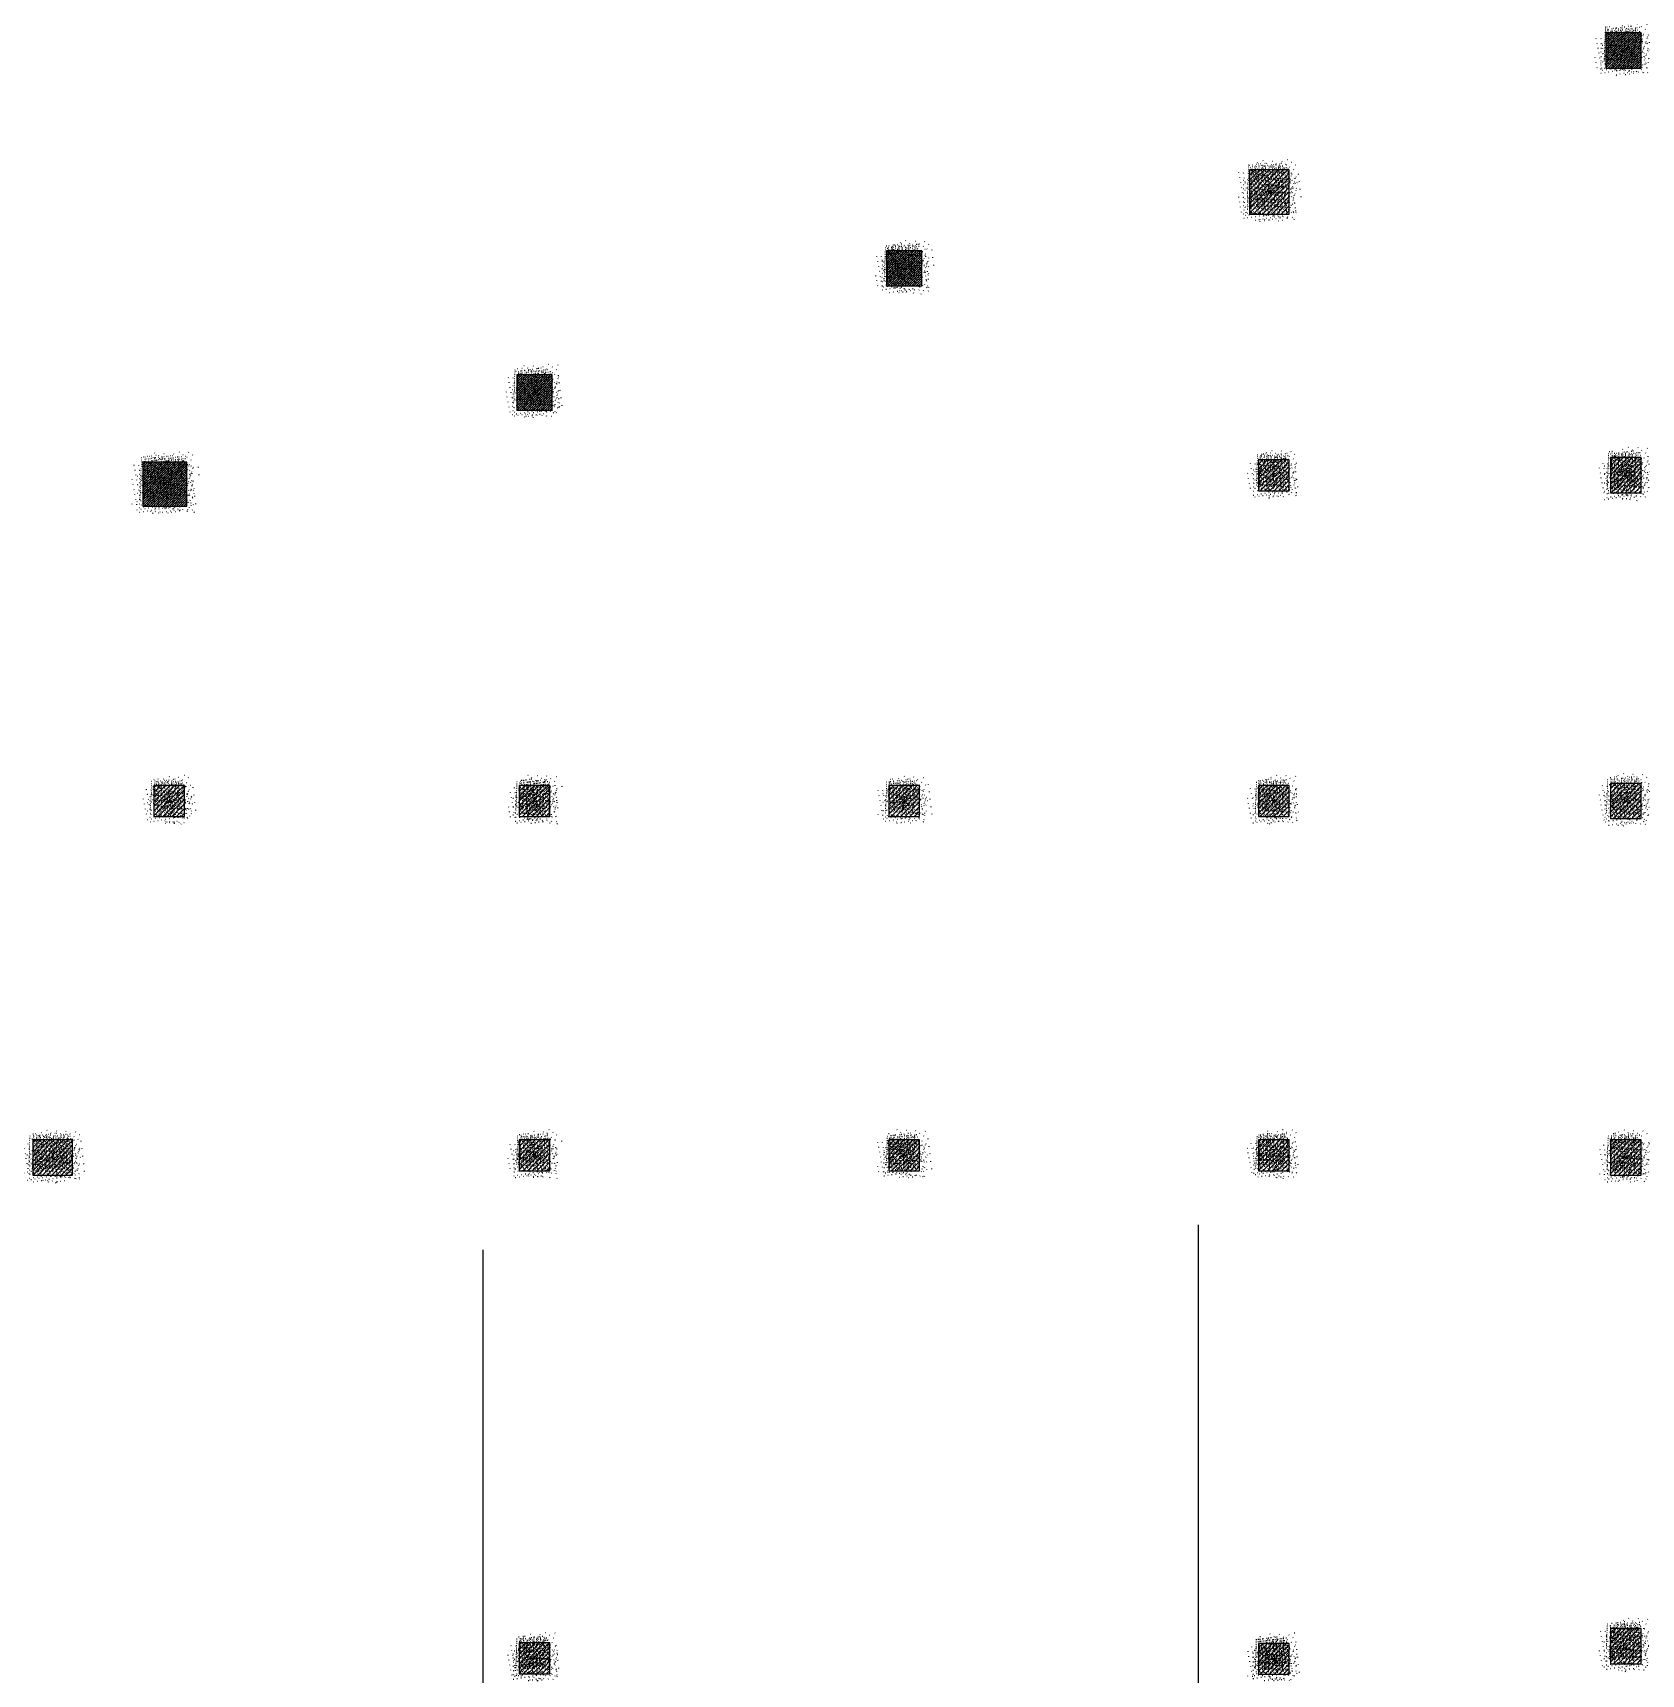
# Model space of a CAD drawing. Header units: inches. Extents: x 600420258 to 600616080, y 3473199424 to 3473292379.
# Drawn here: x 600579286 to 600615836, y 3473200683 to 3473237969 of the extents above; entities that cross this region are included whole.
import ezdxf
from ezdxf.xclip import XClip

# ---------------------------------------------------------------- set-up
doc = ezdxf.new("R2010")
doc.units = ezdxf.units.IN
doc.header["$MEASUREMENT"] = 0
doc.header["$XCLIPFRAME"] = 2
for name, color, linetype in [('SX-MALL-WALL-L-1F~2F$0$S-COLU', 30, 'Continuous'), ('SX-MALL-WALL-L-1F~2F$0$S-PATT-WALL', 83, 'Continuous'), ('SX-MALL-WALL-L-1F~2F$0$单形心', 4, 'Continuous')]:
    doc.layers.add(name, color=color, linetype=linetype)
pattern_1 = [(24.56816131876918, (600332848.5159376, 3473133887.589986), (-31.18316060756021, 68.21004687377882), []), (29.56816131876925, (600332848.5159376, 3473133887.589986), (97.53445422577846, -46.37920049590846), [11.25, -123.75]), (334.5681613187692, (600332848.5159376, 3473133887.589986), (19.88439775835759, 112.9961142864107), [9, -99]), (80.01956131876923, (600332856.6438087, 3473133883.725054), (117.4189029535321, 66.61682170576017), [9.5610285, -105.1713168]), (25.75236131876919, (600332858.9887226, 3473133915.702631), (141.3476152674957, -79.15081590010527), [16.87499999999951, -185.6249999999961]), (76.20376131876925, (600332870.7676862, 3473133909.106722), (182.3878362713222, 87.98253900728311), [14.3415432, -157.75695]), (330.7523613187692, (600332858.9887226, 3473133915.702631), (182.387767611897, 87.98268144025062), [13.49999999999976, -148.4999999999961]), (0.5681613187692669, (600332870.4268485, 3473133903.438077), (62.82047321120105, -87.84980446922418), [11.25, -123.75]), (305.5681613187692, (600332870.4268485, 3473133903.438077), (72.17288940056439, 89.18848105901375), [9, -99]), (51.01956131876926, (600332875.6618832, 3473133896.117257), (134.9933625470349, 1.33857134020591), [9.5610285, -105.1713168]), (17.06816131876921, (600332848.5159376, 3473133887.589986), (19.14085714793764, 46.15589493924091), [0.75, -97.8, 0.75, -100.5, 0.75, -99.375]), (347.0681613187692, (600332848.5159376, 3473133887.589986), (57.63084699394109, 41.66442757030211), [0.75, -57.3, 0.75, -95.55, 0.75, -37.875]), (307.0681613187692, (600332817.1703391, 3473133899.267141), (73.85474001336534, -31.12342331039777), [0.75, -37.5, 0.75, -117, 0.75, -155.25]), (297.0681613187692, (600332803.1140169, 3473133904.503534), (87.2164167648191, -16.46683781742514), [0.75, -48.75, 0.75, -77.69999999999999, 0.75, -110.25])]

# ---------------------------------------------------------------- blocks, each defined once
blk = doc.blocks.new('SX-MALL-WALL-L-1F~2F$0$BANWANG_XINGXIN')
at = {"color": 0}
for points in [[(0.7071067811865476, 0.7071067811865475), (-0.7071067811865477, -0.7071067811865475)], [(-0.7071067811865475, 0.7071067811865476), (0.7071067811865474, -0.7071067811865477)]]:
    blk.add_lwpolyline(points, dxfattribs=at)
blk = doc.blocks.new('SX-MALL-WALL-L-1F~2F')
at = {"layer": 'SX-MALL-WALL-L-1F~2F$0$S-PATT-WALL'}
h = blk.add_hatch(dxfattribs=at)
h.set_pattern_fill('钢筋混凝土', color=256, scale=15, pattern_type=2)
h.set_pattern_definition([(24.56816130673034, (600485536.7391595, 3473007429.513844), (-15.59158029661402, 34.10502344016549), []), (29.56816130673031, (600485536.7391595, 3473007429.513844), (97.53445421603337, -46.37920051640222), [11.25, -123.75]), (334.5681613067303, (600485536.7391595, 3473007429.513844), (19.88439778210013, 112.9961142822326), [9, -99]), (80.0195613067303, (600485544.8670306, 3473007425.648912), (117.4189029675295, 66.61682168108834), [9.5610285, -105.1713168]), (25.75236130673034, (600485547.2119445, 3473007457.626489), (141.3476152508647, -79.15081592980496), [16.875, -185.625]), (76.20376130673031, (600485558.9909081, 3473007451.03058), (182.3878362898089, 87.98253896896013), [14.3415432, -157.75695]), (330.7523613067304, (600485547.2119445, 3473007457.626489), (182.3877676303837, 87.98268140192766), [13.5, -148.5]), (0.568161306730337, (600485558.6500704, 3473007445.361935), (62.82047319274221, -87.8498044824239), [11.25, -123.75]), (305.5681613067304, (600485558.6500704, 3473007445.361935), (72.17288941930451, 89.18848104384892), [9, -99]), (51.01956130673031, (600485563.8851051, 3473007438.041115), (134.9933625473162, 1.338571311841363), [9.5610285, -105.1713168]), (17.06816130673036, (600485536.7391595, 3473007429.513844), (19.14085715763584, 46.15589493521907), [0, -97.8, 0, -100.5, 0, -99.375]), (347.0681613067303, (600485536.7391595, 3473007429.513844), (57.63084700269554, 41.66442755819283), [0, -57.3, 0, -95.55, 0, -37.875]), (307.0681613067303, (600485505.393561, 3473007441.191), (73.85474000682576, -31.12342332591599), [0, -37.5, 0, -117, 0, -155.25]), (297.0681613067303, (600485491.3372388, 3473007446.427392), (87.21641676135913, -16.46683783575089), [0, -48.74999999999902, 0, -77.69999999999803, 0, -110.249999999998])])
h.paths.add_polyline_path([(600391146.9423085, 3473085064.474556), (600391496.0351382, 3473086001.562704), (600390558.9469912, 3473086350.655535), (600390209.8541615, 3473085413.567388)])
h = blk.add_hatch(dxfattribs=at)
h.set_pattern_fill('钢筋混凝土', color=256, scale=15, pattern_type=2)
h.set_pattern_definition([(24.56816130673034, (600486297.7039702, 3473009472.211489), (-15.59158029661402, 34.10502344016549), []), (29.56816130673031, (600486297.7039702, 3473009472.211489), (97.53445421603337, -46.37920051640222), [11.25, -123.75]), (334.5681613067303, (600486297.7039702, 3473009472.211489), (19.88439778210013, 112.9961142822326), [9, -99]), (80.0195613067303, (600486305.8318413, 3473009468.346556), (117.4189029675295, 66.61682168108834), [9.5610285, -105.1713168]), (25.75236130673034, (600486308.1767552, 3473009500.324133), (141.3476152508647, -79.15081592980496), [16.875, -185.625]), (76.20376130673031, (600486319.9557189, 3473009493.728224), (182.3878362898089, 87.98253896896013), [14.3415432, -157.75695]), (330.7523613067304, (600486308.1767552, 3473009500.324133), (182.3877676303837, 87.98268140192766), [13.5, -148.5]), (0.568161306730337, (600486319.6148812, 3473009488.059579), (62.82047319274221, -87.8498044824239), [11.25, -123.75]), (305.5681613067304, (600486319.6148812, 3473009488.059579), (72.17288941930451, 89.18848104384892), [9, -99]), (51.01956130673031, (600486324.8499159, 3473009480.738759), (134.9933625473162, 1.338571311841363), [9.5610285, -105.1713168]), (17.06816130673036, (600486297.7039702, 3473009472.211489), (19.14085715763584, 46.15589493521907), [0, -97.8, 0, -100.5, 0, -99.375]), (347.0681613067303, (600486297.7039702, 3473009472.211489), (57.63084700269554, 41.66442755819283), [0, -57.3, 0, -95.55, 0, -37.875]), (307.0681613067303, (600486266.3583717, 3473009483.888644), (73.85474000682576, -31.12342332591599), [0, -37.5, 0, -117, 0, -155.25]), (297.0681613067303, (600486252.3020495, 3473009489.125036), (87.21641676135913, -16.46683783575089), [0, -48.74999999999901, 0, -77.69999999999801, 0, -110.249999999998])])
h.paths.add_polyline_path([(600399685.7387375, 3473084209.7017), (600399965.0130028, 3473084959.372217), (600399215.3424852, 3473085238.646482), (600398936.06822, 3473084488.975965)])
h = blk.add_hatch(dxfattribs=at)
h.set_pattern_fill('钢筋混凝土', color=256, scale=15, pattern_type=2)
h.set_pattern_definition([(24.56816130673034, (600487282.1319822, 3473012114.763089), (-15.59158029661402, 34.10502344016549), []), (29.56816130673031, (600487282.1319822, 3473012114.763089), (97.53445421603337, -46.37920051640222), [11.25, -123.75]), (334.5681613067303, (600487282.1319822, 3473012114.763089), (19.88439778210013, 112.9961142822326), [9, -99]), (80.0195613067303, (600487290.2598534, 3473012110.898157), (117.4189029675295, 66.61682168108834), [9.5610285, -105.1713168]), (25.75236130673034, (600487292.6047672, 3473012142.875733), (141.3476152508647, -79.15081592980496), [16.875, -185.625]), (76.20376130673031, (600487304.3837309, 3473012136.279825), (182.3878362898089, 87.98253896896013), [14.3415432, -157.75695]), (330.7523613067304, (600487292.6047672, 3473012142.875733), (182.3877676303837, 87.98268140192766), [13.5, -148.5]), (0.568161306730337, (600487304.0428932, 3473012130.61118), (62.82047319274221, -87.8498044824239), [11.25, -123.75]), (305.5681613067304, (600487304.0428932, 3473012130.61118), (72.17288941930451, 89.18848104384892), [9, -99]), (51.01956130673031, (600487309.2779279, 3473012123.290359), (134.9933625473162, 1.338571311841363), [9.5610285, -105.1713168]), (17.06816130673036, (600487282.1319822, 3473012114.763089), (19.14085715763584, 46.15589493521907), [0, -97.8, 0, -100.5, 0, -99.375]), (347.0681613067303, (600487282.1319822, 3473012114.763089), (57.63084700269554, 41.66442755819283), [0, -57.3, 0, -95.55, 0, -37.875]), (307.0681613067303, (600487250.7863837, 3473012126.440244), (73.85474000682576, -31.12342332591599), [0, -37.5, 0, -117, 0, -155.25]), (297.0681613067303, (600487236.7300615, 3473012131.676637), (87.21641676135913, -16.46683783575089), [0, -48.749999999999, 0, -77.69999999999798, 0, -110.249999999998])])
h.paths.add_polyline_path([(600408541.707183, 3473083919.873515), (600408820.9814483, 3473084669.544033), (600408071.3109307, 3473084948.818298), (600407792.0366656, 3473084199.14778)])
h = blk.add_hatch(dxfattribs=at)
h.set_pattern_fill('钢筋混凝土', color=256, scale=15, pattern_type=2)
h.set_pattern_definition([(24.56816130673034, (600486780.8182294, 3473008620.634696), (-15.59158029661402, 34.10502344016549), []), (29.56816130673031, (600486780.8182294, 3473008620.634696), (97.53445421603337, -46.37920051640222), [11.25, -123.75]), (334.5681613067303, (600486780.8182294, 3473008620.634696), (19.88439778210013, 112.9961142822326), [9, -99]), (80.0195613067303, (600486788.9461006, 3473008616.769763), (117.4189029675295, 66.61682168108834), [9.5610285, -105.1713168]), (25.75236130673034, (600486791.2910144, 3473008648.74734), (141.3476152508647, -79.15081592980496), [16.875, -185.625]), (76.20376130673031, (600486803.0699781, 3473008642.151431), (182.3878362898089, 87.98253896896013), [14.3415432, -157.75695]), (330.7523613067304, (600486791.2910144, 3473008648.74734), (182.3877676303837, 87.98268140192766), [13.5, -148.5]), (0.568161306730337, (600486802.7291404, 3473008636.482786), (62.82047319274221, -87.8498044824239), [11.25, -123.75]), (305.5681613067304, (600486802.7291404, 3473008636.482786), (72.17288941930451, 89.18848104384892), [9, -99]), (51.01956130673031, (600486807.9641751, 3473008629.161966), (134.9933625473162, 1.338571311841363), [9.5610285, -105.1713168]), (17.06816130673036, (600486780.8182294, 3473008620.634696), (19.14085715763584, 46.15589493521907), [0, -97.8, 0, -100.5, 0, -99.375]), (347.0681613067303, (600486780.8182294, 3473008620.634696), (57.63084700269554, 41.66442755819283), [0, -57.3, 0, -95.55, 0, -37.875]), (307.0681613067303, (600486749.472631, 3473008632.311851), (73.85474000682576, -31.12342332591599), [0, -37.5, 0, -117, 0, -155.25]), (297.0681613067303, (600486735.4163088, 3473008637.548243), (87.21641676135913, -16.46683783575089), [0, -48.74999999999897, 0, -77.69999999999793, 0, -110.2499999999979])])
h.paths.add_polyline_path([(600425591.3483061, 3473082851.437383), (600425870.6225713, 3473083601.107901), (600425120.9520538, 3473083880.382166), (600424841.6777886, 3473083130.711648)])
h = blk.add_hatch(dxfattribs=at)
h.set_pattern_fill('钢筋混凝土', color=256, scale=15, pattern_type=2)
h.set_pattern_definition([(24.5681613075739, (600544127.1960201, 3473088261.281672), (-31.18316059423232, 68.21004687987185), []), (29.56816130757387, (600544127.1960201, 3473088261.281672), (97.53445421671621, -46.37920051496619), [11.25, -123.75]), (334.5681613075739, (600544127.1960201, 3473088261.281672), (19.88439778043645, 112.9961142825254), [9, -99]), (80.01956130757394, (600544135.3238913, 3473088257.41674), (117.4189029665487, 66.61682168281715), [9.5610285, -105.1713168]), (25.7523613075739, (600544137.6688051, 3473088289.394317), (141.34761525203, -79.15081592772387), [16.875, -185.625]), (76.20376130757388, (600544149.4477688, 3473088282.798408), (182.3878362885135, 87.98253897164548), [14.3415432, -157.75695]), (330.7523613075739, (600544137.6688051, 3473088289.394317), (182.3877676290884, 87.98268140461302), [13.5, -148.5]), (0.5681613075739023, (600544149.1069311, 3473088277.129763), (62.82047319403566, -87.84980448149898), [11.25, -123.75]), (305.568161307574, (600544149.1069311, 3473088277.129763), (72.17288941799134, 89.18848104491155), [9, -99]), (51.01956130757397, (600544154.3419658, 3473088269.808943), (134.9933625472965, 1.338571313828915), [9.5610285, -105.1713168]), (17.06816130757392, (600544127.1960201, 3473088261.281672), (19.14085715695627, 46.15589493550088), [0.7499999999999903, -97.79999999999876, 0.7499999999999903, -100.4999999999988, 0.7499999999999903, -99.37499999999876]), (347.0681613075739, (600544127.1960201, 3473088261.281672), (57.63084700208211, 41.66442755904134), [0.75, -57.3, 0.75, -95.55, 0.75, -37.875]), (307.0681613075739, (600544095.8504217, 3473088272.958827), (73.854740007284, -31.1234233248286), [0.7499999999999903, -37.49999999999938, 0.7499999999999903, -116.9999999999988, 0.7499999999999903, -155.2499999999975]), (297.0681613075739, (600544081.7940995, 3473088278.19522), (87.21641676160156, -16.46683783446678), [0.75, -48.75, 0.75, -77.69999999999999, 0.75, -110.25])])
h.paths.add_polyline_path([(600416937.1915485, 3473082537.172211), (600417286.2843803, 3473083474.260358), (600416442.9050483, 3473083788.443905), (600416093.8122164, 3473082851.355759)])
h = blk.add_hatch(dxfattribs=at)
h.set_pattern_fill('钢筋混凝土', color=256, scale=15, pattern_type=2)
h.set_pattern_definition([(24.56816131876918, (600332942.2247524, 3473133852.680703), (-31.18316060756021, 68.21004687377882), []), (29.56816131876925, (600332942.2247524, 3473133852.680703), (97.53445422577846, -46.37920049590846), [11.25, -123.75]), (334.5681613187692, (600332942.2247524, 3473133852.680703), (19.88439775835759, 112.9961142864107), [9, -99]), (80.01956131876923, (600332950.3526236, 3473133848.815771), (117.4189029535321, 66.61682170576017), [9.5610285, -105.1713168]), (25.75236131876919, (600332952.6975374, 3473133880.793347), (141.3476152674957, -79.15081590010527), [16.87499999999951, -185.6249999999961]), (76.20376131876925, (600332964.4765011, 3473133874.197439), (182.3878362713222, 87.98253900728311), [14.3415432, -157.75695]), (330.7523613187692, (600332952.6975374, 3473133880.793347), (182.387767611897, 87.98268144025062), [13.49999999999975, -148.4999999999961]), (0.5681613187692669, (600332964.1356634, 3473133868.528794), (62.82047321120105, -87.84980446922418), [11.25, -123.75]), (305.5681613187692, (600332964.1356634, 3473133868.528794), (72.17288940056439, 89.18848105901375), [9, -99]), (51.01956131876926, (600332969.3706981, 3473133861.207973), (134.9933625470349, 1.33857134020591), [9.5610285, -105.1713168]), (17.06816131876921, (600332942.2247524, 3473133852.680703), (19.14085714793764, 46.15589493924091), [0.75, -97.8, 0.75, -100.5, 0.75, -99.375]), (347.0681613187692, (600332942.2247524, 3473133852.680703), (57.63084699394109, 41.66442757030211), [0.75, -57.3, 0.75, -95.55, 0.75, -37.875]), (307.0681613187692, (600332910.879154, 3473133864.357858), (73.85474001336534, -31.12342331039777), [0.75, -37.5, 0.75, -117, 0.75, -155.25]), (297.0681613187692, (600332896.8228317, 3473133869.594251), (87.2164167648191, -16.46683781742514), [0.75, -48.75, 0.75, -77.69999999999999, 0.75, -110.25])])
h.paths.add_polyline_path([(600388638.9834411, 3473078475.457771), (600388883.3484232, 3473079131.419474), (600388227.3867203, 3473079375.784456), (600387983.0217383, 3473078719.822753)])
h = blk.add_hatch(dxfattribs=at)
h.set_pattern_fill('钢筋混凝土', color=256, scale=15, pattern_type=2)
h.set_pattern_definition([(24.56816131876918, (600333023.0623531, 3473134356.13406), (-31.18316060756021, 68.21004687377882), []), (29.56816131876925, (600333023.0623531, 3473134356.13406), (97.53445422577846, -46.37920049590846), [11.25, -123.75]), (334.5681613187692, (600333023.0623531, 3473134356.13406), (19.88439775835759, 112.9961142864107), [9, -99]), (80.01956131876923, (600333031.1902243, 3473134352.269128), (117.4189029535321, 66.61682170576017), [9.5610285, -105.1713168]), (25.75236131876919, (600333033.5351381, 3473134384.246705), (141.3476152674957, -79.15081590010527), [16.8749999999995, -185.624999999996]), (76.20376131876925, (600333045.3141018, 3473134377.650796), (182.3878362713222, 87.98253900728311), [14.3415432, -157.75695]), (330.7523613187692, (600333033.5351381, 3473134384.246705), (182.387767611897, 87.98268144025062), [13.49999999999975, -148.499999999996]), (0.5681613187692669, (600333044.9732641, 3473134371.982151), (62.82047321120105, -87.84980446922418), [11.25, -123.75]), (305.5681613187692, (600333044.9732641, 3473134371.982151), (72.17288940056439, 89.18848105901375), [9, -99]), (51.01956131876926, (600333050.2082988, 3473134364.661331), (134.9933625470349, 1.33857134020591), [9.5610285, -105.1713168]), (17.06816131876921, (600333023.0623531, 3473134356.13406), (19.14085714793764, 46.15589493924091), [0.75, -97.8, 0.75, -100.5, 0.75, -99.375]), (347.0681613187692, (600333023.0623531, 3473134356.13406), (57.63084699394109, 41.66442757030211), [0.75, -57.3, 0.75, -95.55, 0.75, -37.875]), (307.0681613187692, (600332991.7167547, 3473134367.811215), (73.85474001336534, -31.12342331039777), [0.75, -37.5, 0.75, -117, 0.75, -155.25]), (297.0681613187692, (600332977.6604325, 3473134373.047608), (87.2164167648191, -16.46683781742514), [0.75, -48.75, 0.75, -77.69999999999999, 0.75, -110.25])])
h.paths.add_polyline_path([(600414743.18288, 3473076647.679987), (600414987.5478622, 3473077303.64169), (600414331.5861593, 3473077548.006671), (600414087.2211772, 3473076892.044969)])
h = blk.add_hatch(dxfattribs=at)
h.set_pattern_fill('钢筋混凝土', color=256, scale=15, pattern_type=2)
h.set_pattern_definition(pattern_1)
h.paths.add_polyline_path([(600396416.8150598, 3473075577.987269), (600396661.1800419, 3473076233.948972), (600396005.218339, 3473076478.313954), (600395760.853357, 3473075822.352252)])
h = blk.add_hatch(dxfattribs=at)
h.set_pattern_fill('钢筋混凝土', color=256, scale=15, pattern_type=2)
h.set_pattern_definition([(24.56816131876918, (600333491.6064267, 3473134181.587645), (-31.18316060756021, 68.21004687377882), []), (29.56816131876925, (600333491.6064267, 3473134181.587645), (97.53445422577846, -46.37920049590846), [11.25, -123.75]), (334.5681613187692, (600333491.6064267, 3473134181.587645), (19.88439775835759, 112.9961142864107), [9, -99]), (80.01956131876923, (600333499.7342979, 3473134177.722712), (117.4189029535321, 66.61682170576017), [9.5610285, -105.1713168]), (25.75236131876919, (600333502.0792117, 3473134209.700289), (141.3476152674957, -79.15081590010527), [16.8749999999995, -185.624999999996]), (76.20376131876925, (600333513.8581754, 3473134203.10438), (182.3878362713222, 87.98253900728311), [14.3415432, -157.75695]), (330.7523613187692, (600333502.0792117, 3473134209.700289), (182.387767611897, 87.98268144025062), [13.49999999999975, -148.499999999996]), (0.5681613187692669, (600333513.5173377, 3473134197.435735), (62.82047321120105, -87.84980446922418), [11.25, -123.75]), (305.5681613187692, (600333513.5173377, 3473134197.435735), (72.17288940056439, 89.18848105901375), [9, -99]), (51.01956131876926, (600333518.7523724, 3473134190.114915), (134.9933625470349, 1.33857134020591), [9.5610285, -105.1713168]), (17.06816131876921, (600333491.6064267, 3473134181.587645), (19.14085714793764, 46.15589493924091), [0.75, -97.8, 0.75, -100.5, 0.75, -99.375]), (347.0681613187692, (600333491.6064267, 3473134181.587645), (57.63084699394109, 41.66442757030211), [0.75, -57.3, 0.75, -95.55, 0.75, -37.875]), (307.0681613187692, (600333460.2608283, 3473134193.2648), (73.85474001336534, -31.12342331039777), [0.75, -37.5, 0.75, -117, 0.75, -155.25]), (297.0681613187692, (600333446.204506, 3473134198.501192), (87.2164167648191, -16.46683781742514), [0.75, -48.75, 0.75, -77.69999999999999, 0.75, -110.25])])
h.paths.add_polyline_path([(600422222.4334083, 3473073808.082919), (600422501.7076737, 3473074557.753437), (600421845.7459707, 3473074802.118419), (600421566.4717054, 3473074052.447901)])
h = blk.add_hatch(dxfattribs=at)
h.set_pattern_fill('钢筋混凝土', color=256, scale=15, pattern_type=2)
h.set_pattern_definition(pattern_1)
h.paths.add_polyline_path([(600404288.3554933, 3473072645.607485), (600404532.7204754, 3473073301.569188), (600403876.7587726, 3473073545.934169), (600403632.3937905, 3473072889.972466)])
h = blk.add_hatch(dxfattribs=at)
h.set_pattern_fill('钢筋混凝土', color=256, scale=15, pattern_type=2)
h.set_pattern_definition([(24.56816131876918, (600330429.5414099, 3473134842.085783), (-31.18316060756021, 68.21004687377882), []), (29.56816131876925, (600330429.5414099, 3473134842.085783), (97.53445422577846, -46.37920049590846), [11.25, -123.75]), (334.5681613187692, (600330429.5414099, 3473134842.085783), (19.88439775835759, 112.9961142864107), [9, -99]), (80.01956131876923, (600330437.669281, 3473134838.22085), (117.4189029535321, 66.61682170576017), [9.5610285, -105.1713168]), (25.75236131876919, (600330440.0141948, 3473134870.198427), (141.3476152674957, -79.15081590010527), [16.87499999999951, -185.624999999996]), (76.20376131876925, (600330451.7931585, 3473134863.602518), (182.3878362713222, 87.98253900728311), [14.3415432, -157.75695]), (330.7523613187692, (600330440.0141948, 3473134870.198427), (182.387767611897, 87.98268144025062), [13.49999999999975, -148.499999999996]), (0.5681613187692669, (600330451.4523208, 3473134857.933873), (62.82047321120105, -87.84980446922418), [11.25, -123.75]), (305.5681613187692, (600330451.4523208, 3473134857.933873), (72.17288940056439, 89.18848105901375), [9, -99]), (51.01956131876926, (600330456.6873555, 3473134850.613053), (134.9933625470349, 1.33857134020591), [9.5610285, -105.1713168]), (17.06816131876921, (600330429.5414099, 3473134842.085783), (19.14085714793764, 46.15589493924091), [0.75, -97.8, 0.75, -100.5, 0.75, -99.375]), (347.0681613187692, (600330429.5414099, 3473134842.085783), (57.63084699394109, 41.66442757030211), [0.75, -57.3, 0.75, -95.55, 0.75, -37.875]), (307.0681613187692, (600330398.1958114, 3473134853.762938), (73.85474001336534, -31.12342331039777), [0.75, -37.5, 0.75, -117, 0.75, -155.25]), (297.0681613187692, (600330384.1394892, 3473134858.99933), (87.2164167648191, -16.46683781742514), [0.75, -48.75, 0.75, -77.69999999999999, 0.75, -110.25])])
h.paths.add_polyline_path([(600383404.3020895, 3473071728.376103), (600383683.5763624, 3473072478.046641), (600382840.1970301, 3473072792.230189), (600382560.9227573, 3473072042.559652)])
h = blk.add_hatch(dxfattribs=at)
h.set_pattern_fill('钢筋混凝土', color=256, scale=15, pattern_type=2)
h.set_pattern_definition([(24.56816131876918, (600332848.5159376, 3473133887.589986), (-31.18316060756021, 68.21004687377882), []), (29.56816131876925, (600332848.5159376, 3473133887.589986), (97.53445422577846, -46.37920049590846), [11.25, -123.75]), (334.5681613187692, (600332848.5159376, 3473133887.589986), (19.88439775835759, 112.9961142864107), [9, -99]), (80.01956131876923, (600332856.6438087, 3473133883.725054), (117.4189029535321, 66.61682170576017), [9.5610285, -105.1713168]), (25.75236131876919, (600332858.9887226, 3473133915.702631), (141.3476152674957, -79.15081590010527), [16.87499999999951, -185.624999999996]), (76.20376131876925, (600332870.7676862, 3473133909.106722), (182.3878362713222, 87.98253900728311), [14.3415432, -157.75695]), (330.7523613187692, (600332858.9887226, 3473133915.702631), (182.387767611897, 87.98268144025062), [13.49999999999975, -148.499999999996]), (0.5681613187692669, (600332870.4268485, 3473133903.438077), (62.82047321120105, -87.84980446922418), [11.25, -123.75]), (305.5681613187692, (600332870.4268485, 3473133903.438077), (72.17288940056439, 89.18848105901375), [9, -99]), (51.01956131876926, (600332875.6618832, 3473133896.117257), (134.9933625470349, 1.33857134020591), [9.5610285, -105.1713168]), (17.06816131876921, (600332848.5159376, 3473133887.589986), (19.14085714793764, 46.15589493924091), [0.75, -97.8, 0.75, -100.5, 0.75, -99.375]), (347.0681613187692, (600332848.5159376, 3473133887.589986), (57.63084699394109, 41.66442757030211), [0.75, -57.3, 0.75, -95.55, 0.75, -37.875]), (307.0681613187692, (600332817.1703391, 3473133899.267141), (73.85474001336534, -31.12342331039777), [0.75, -37.5, 0.75, -117, 0.75, -155.25]), (297.0681613187692, (600332803.1140169, 3473133904.503534), (87.2164167648191, -16.46683781742514), [0.75, -48.75, 0.75, -77.69999999999999, 0.75, -110.25])])
h.paths.add_polyline_path([(600412159.895927, 3473069713.227699), (600412404.260909, 3473070369.189402), (600411748.2992061, 3473070613.554384), (600411503.934224, 3473069957.592681)])
h = blk.add_hatch(dxfattribs=at)
h.set_pattern_fill('钢筋混凝土', color=256, scale=15, pattern_type=2)
h.set_pattern_definition(pattern_1)
h.paths.add_polyline_path([(600393606.617766, 3473068034.427687), (600393850.9827482, 3473068690.38939), (600393195.0210452, 3473068934.754373), (600392950.6560632, 3473068278.79267)])
h = blk.add_hatch(dxfattribs=at)
h.set_pattern_fill('钢筋混凝土', color=256, scale=15, pattern_type=2)
h.set_pattern_definition([(24.56816131876918, (600333299.6053693, 3473133666.189163), (-31.18316060756021, 68.21004687377882), []), (29.56816131876925, (600333299.6053693, 3473133666.189163), (97.53445422577846, -46.37920049590846), [11.25, -123.75]), (334.5681613187692, (600333299.6053693, 3473133666.189163), (19.88439775835759, 112.9961142864107), [9, -99]), (80.01956131876923, (600333307.7332405, 3473133662.324231), (117.4189029535321, 66.61682170576017), [9.5610285, -105.1713168]), (25.75236131876919, (600333310.0781543, 3473133694.301807), (141.3476152674957, -79.15081590010527), [16.87499999999951, -185.624999999996]), (76.20376131876925, (600333321.857118, 3473133687.705899), (182.3878362713222, 87.98253900728311), [14.3415432, -157.75695]), (330.7523613187692, (600333310.0781543, 3473133694.301807), (182.387767611897, 87.98268144025062), [13.49999999999975, -148.499999999996]), (0.5681613187692669, (600333321.5162803, 3473133682.037254), (62.82047321120105, -87.84980446922418), [11.25, -123.75]), (305.5681613187692, (600333321.5162803, 3473133682.037254), (72.17288940056439, 89.18848105901375), [9, -99]), (51.01956131876926, (600333326.751315, 3473133674.716434), (134.9933625470349, 1.33857134020591), [9.5610285, -105.1713168]), (17.06816131876921, (600333299.6053693, 3473133666.189163), (19.14085714793764, 46.15589493924091), [0.75, -97.8, 0.75, -100.5, 0.75, -99.375]), (347.0681613187692, (600333299.6053693, 3473133666.189163), (57.63084699394109, 41.66442757030211), [0.75, -57.3, 0.75, -95.55, 0.75, -37.875]), (307.0681613187692, (600333268.2597709, 3473133677.866318), (73.85474001336534, -31.12342331039777), [0.75, -37.5, 0.75, -117, 0.75, -155.25]), (297.0681613187692, (600333254.2034487, 3473133683.102711), (87.2164167648191, -16.46683781742514), [0.75, -48.75, 0.75, -77.69999999999999, 0.75, -110.25])])
h.paths.add_polyline_path([(600419639.1464584, 3473066873.630641), (600419918.4207233, 3473067623.301157), (600419262.4590205, 3473067867.666139), (600418983.1847556, 3473067117.995622)])
h = blk.add_hatch(dxfattribs=at)
h.set_pattern_fill('钢筋混凝土', color=256, scale=15, pattern_type=2)
h.set_pattern_definition(pattern_1)
h.paths.add_polyline_path([(600401478.1581998, 3473065102.047904), (600401722.5231819, 3473065758.009606), (600401066.5614791, 3473066002.374588), (600400822.196497, 3473065346.412885)])
h = blk.add_hatch(dxfattribs=at)
h.set_pattern_fill('钢筋混凝土', color=256, scale=15, pattern_type=2)
h.set_pattern_definition([(24.56816131876918, (600332865.9705791, 3473133934.444394), (-31.18316060756021, 68.21004687377882), []), (29.56816131876925, (600332865.9705791, 3473133934.444394), (97.53445422577846, -46.37920049590846), [11.25, -123.75]), (334.5681613187692, (600332865.9705791, 3473133934.444394), (19.88439775835759, 112.9961142864107), [9, -99]), (80.01956131876923, (600332874.0984503, 3473133930.579461), (117.4189029535321, 66.61682170576017), [9.5610285, -105.1713168]), (25.75236131876919, (600332876.4433641, 3473133962.557038), (141.3476152674957, -79.15081590010527), [16.8749999999995, -185.624999999996]), (76.20376131876925, (600332888.2223278, 3473133955.961129), (182.3878362713222, 87.98253900728311), [14.3415432, -157.75695]), (330.7523613187692, (600332876.4433641, 3473133962.557038), (182.387767611897, 87.98268144025062), [13.49999999999975, -148.499999999996]), (0.5681613187692669, (600332887.8814901, 3473133950.292484), (62.82047321120105, -87.84980446922418), [11.25, -123.75]), (305.5681613187692, (600332887.8814901, 3473133950.292484), (72.17288940056439, 89.18848105901375), [9, -99]), (51.01956131876926, (600332893.1165248, 3473133942.971664), (134.9933625470349, 1.33857134020591), [9.5610285, -105.1713168]), (17.06816131876921, (600332865.9705791, 3473133934.444394), (19.14085714793764, 46.15589493924091), [0.75, -97.8, 0.75, -100.5, 0.75, -99.375]), (347.0681613187692, (600332865.9705791, 3473133934.444394), (57.63084699394109, 41.66442757030211), [0.75, -57.3, 0.75, -95.55, 0.75, -37.875]), (307.0681613187692, (600332834.6249807, 3473133946.121549), (73.85474001336534, -31.12342331039777), [0.75, -37.5, 0.75, -117, 0.75, -155.25]), (297.0681613187692, (600332820.5686585, 3473133951.357941), (87.2164167648191, -16.46683781742514), [0.75, -48.75, 0.75, -77.69999999999999, 0.75, -110.25])])
h.paths.add_polyline_path([(600409349.6986331, 3473062169.668117), (600409594.0636151, 3473062825.62982), (600408938.1019123, 3473063069.994802), (600408693.7369301, 3473062414.033099)])
h = blk.add_hatch(dxfattribs=at)
h.set_pattern_fill('钢筋混凝土', color=256, scale=15, pattern_type=2)
h.set_pattern_definition([(24.56816131876918, (600333317.0600111, 3473133713.043571), (-31.18316060756021, 68.21004687377882), []), (29.56816131876925, (600333317.0600111, 3473133713.043571), (97.53445422577846, -46.37920049590846), [11.25, -123.75]), (334.5681613187692, (600333317.0600111, 3473133713.043571), (19.88439775835759, 112.9961142864107), [9, -99]), (80.01956131876923, (600333325.1878823, 3473133709.178638), (117.4189029535321, 66.61682170576017), [9.5610285, -105.1713168]), (25.75236131876919, (600333327.5327961, 3473133741.156215), (141.3476152674957, -79.15081590010527), [16.87499999999951, -185.6249999999961]), (76.20376131876925, (600333339.3117598, 3473133734.560306), (182.3878362713222, 87.98253900728311), [14.3415432, -157.75695]), (330.7523613187692, (600333327.5327961, 3473133741.156215), (182.387767611897, 87.98268144025062), [13.49999999999975, -148.4999999999961]), (0.5681613187692669, (600333338.9709221, 3473133728.891661), (62.82047321120105, -87.84980446922418), [11.25, -123.75]), (305.5681613187692, (600333338.9709221, 3473133728.891661), (72.17288940056439, 89.18848105901375), [9, -99]), (51.01956131876926, (600333344.2059568, 3473133721.570841), (134.9933625470349, 1.33857134020591), [9.5610285, -105.1713168]), (17.06816131876921, (600333317.0600111, 3473133713.043571), (19.14085714793764, 46.15589493924091), [0.75, -97.8, 0.75, -100.5, 0.75, -99.375]), (347.0681613187692, (600333317.0600111, 3473133713.043571), (57.63084699394109, 41.66442757030211), [0.75, -57.3, 0.75, -95.55, 0.75, -37.875]), (307.0681613187692, (600333285.7144127, 3473133724.720726), (73.85474001336534, -31.12342331039777), [0.75, -37.5, 0.75, -117, 0.75, -155.25]), (297.0681613187692, (600333271.6580905, 3473133729.957118), (87.2164167648191, -16.46683781742514), [0.75, -48.75, 0.75, -77.69999999999999, 0.75, -110.25])])
h.paths.add_polyline_path([(600416811.4945228, 3473059283.216651), (600417090.7687882, 3473060032.887168), (600416434.8070853, 3473060277.25215), (600416155.53282, 3473059527.581633)])
h = blk.add_hatch(dxfattribs=at)
h.set_pattern_fill('钢筋混凝土', color=256, scale=15, pattern_type=2)
h.set_pattern_definition([(24.56816131876918, (600332708.8788046, 3473133512.754728), (-31.18316060756021, 68.21004687377882), []), (29.56816131876925, (600332708.8788046, 3473133512.754728), (97.53445422577846, -46.37920049590846), [11.25, -123.75]), (334.5681613187692, (600332708.8788046, 3473133512.754728), (19.88439775835759, 112.9961142864107), [9, -99]), (80.01956131876923, (600332717.0066757, 3473133508.889795), (117.4189029535321, 66.61682170576017), [9.5610285, -105.1713168]), (25.75236131876919, (600332719.3515896, 3473133540.867372), (141.3476152674957, -79.15081590010527), [16.87499999999951, -185.6249999999961]), (76.20376131876925, (600332731.1305532, 3473133534.271463), (182.3878362713222, 87.98253900728311), [14.3415432, -157.75695]), (330.7523613187692, (600332719.3515896, 3473133540.867372), (182.387767611897, 87.98268144025062), [13.49999999999975, -148.4999999999961]), (0.5681613187692669, (600332730.7897155, 3473133528.602818), (62.82047321120105, -87.84980446922418), [11.25, -123.75]), (305.5681613187692, (600332730.7897155, 3473133528.602818), (72.17288940056439, 89.18848105901375), [9, -99]), (51.01956131876926, (600332736.0247502, 3473133521.281998), (134.9933625470349, 1.33857134020591), [9.5610285, -105.1713168]), (17.06816131876921, (600332708.8788046, 3473133512.754728), (19.14085714793764, 46.15589493924091), [0.75, -97.8, 0.75, -100.5, 0.75, -99.375]), (347.0681613187692, (600332708.8788046, 3473133512.754728), (57.63084699394109, 41.66442757030211), [0.75, -57.3, 0.75, -95.55, 0.75, -37.875]), (307.0681613187692, (600332677.5332061, 3473133524.431883), (73.85474001336534, -31.12342331039777), [0.75, -37.5, 0.75, -117, 0.75, -155.25]), (297.0681613187692, (600332663.4768839, 3473133529.668275), (87.2164167648191, -16.46683781742514), [0.75, -48.75, 0.75, -77.69999999999999, 0.75, -110.25])])
h.paths.add_polyline_path([(600389618.3500152, 3473057328.511977), (600389862.7149973, 3473057984.47368), (600389206.7532943, 3473058228.838662), (600388962.3883123, 3473057572.876959)])
h = blk.add_hatch(dxfattribs=at)
h.set_pattern_fill('钢筋混凝土', color=256, scale=15, pattern_type=2)
h.set_pattern_definition([(24.56816131876918, (600332708.8788052, 3473133512.754727), (-31.18316060756021, 68.21004687377882), []), (29.56816131876925, (600332708.8788052, 3473133512.754727), (97.53445422577846, -46.37920049590846), [11.25, -123.75]), (334.5681613187692, (600332708.8788052, 3473133512.754727), (19.88439775835759, 112.9961142864107), [9, -99]), (80.01956131876923, (600332717.0066763, 3473133508.889795), (117.4189029535321, 66.61682170576017), [9.5610285, -105.1713168]), (25.75236131876919, (600332719.3515902, 3473133540.867372), (141.3476152674957, -79.15081590010527), [16.8749999999995, -185.624999999996]), (76.20376131876925, (600332731.1305538, 3473133534.271463), (182.3878362713222, 87.98253900728311), [14.3415432, -157.75695]), (330.7523613187692, (600332719.3515902, 3473133540.867372), (182.387767611897, 87.98268144025062), [13.49999999999975, -148.499999999996]), (0.5681613187692669, (600332730.7897161, 3473133528.602818), (62.82047321120105, -87.84980446922418), [11.25, -123.75]), (305.5681613187692, (600332730.7897161, 3473133528.602818), (72.17288940056439, 89.18848105901375), [9, -99]), (51.01956131876926, (600332736.0247508, 3473133521.281998), (134.9933625470349, 1.33857134020591), [9.5610285, -105.1713168]), (17.06816131876921, (600332708.8788052, 3473133512.754727), (19.14085714793764, 46.15589493924091), [0.75, -97.8, 0.75, -100.5, 0.75, -99.375]), (347.0681613187692, (600332708.8788052, 3473133512.754727), (57.63084699394109, 41.66442757030211), [0.75, -57.3, 0.75, -95.55, 0.75, -37.875]), (307.0681613187692, (600332677.5332067, 3473133524.431882), (73.85474001336534, -31.12342331039777), [0.75, -37.5, 0.75, -117, 0.75, -155.25]), (297.0681613187692, (600332663.4768845, 3473133529.668275), (87.2164167648191, -16.46683781742514), [0.75, -48.75, 0.75, -77.69999999999999, 0.75, -110.25])])
h.paths.add_polyline_path([(600405359.4062737, 3473051453.86082), (600405603.7712557, 3473052109.822523), (600404947.8095529, 3473052354.187505), (600404703.4445708, 3473051698.225802)])
h = blk.add_hatch(dxfattribs=at)
h.set_pattern_fill('钢筋混凝土', color=256, scale=15, pattern_type=2)
h.set_pattern_definition([(24.56816131876918, (600333334.467308, 3473133759.770887), (-31.18316060756021, 68.21004687377882), []), (29.56816131876925, (600333334.467308, 3473133759.770887), (97.53445422577846, -46.37920049590846), [11.25, -123.75]), (334.5681613187692, (600333334.467308, 3473133759.770887), (19.88439775835759, 112.9961142864107), [9, -99]), (80.01956131876923, (600333342.5951792, 3473133755.905955), (117.4189029535321, 66.61682170576017), [9.5610285, -105.1713168]), (25.75236131876919, (600333344.940093, 3473133787.883532), (141.3476152674957, -79.15081590010527), [16.8749999999995, -185.624999999996]), (76.20376131876925, (600333356.7190567, 3473133781.287623), (182.3878362713222, 87.98253900728311), [14.3415432, -157.75695]), (330.7523613187692, (600333344.940093, 3473133787.883532), (182.387767611897, 87.98268144025062), [13.49999999999975, -148.499999999996]), (0.5681613187692669, (600333356.378219, 3473133775.618978), (62.82047321120105, -87.84980446922418), [11.25, -123.75]), (305.5681613187692, (600333356.378219, 3473133775.618978), (72.17288940056439, 89.18848105901375), [9, -99]), (51.01956131876926, (600333361.6132537, 3473133768.298158), (134.9933625470349, 1.33857134020591), [9.5610285, -105.1713168]), (17.06816131876921, (600333334.467308, 3473133759.770887), (19.14085714793764, 46.15589493924091), [0.75, -97.8, 0.75, -100.5, 0.75, -99.375]), (347.0681613187692, (600333334.467308, 3473133759.770887), (57.63084699394109, 41.66442757030211), [0.75, -57.3, 0.75, -95.55, 0.75, -37.875]), (307.0681613187692, (600333303.1217096, 3473133771.448042), (73.85474001336534, -31.12342331039777), [0.75, -37.5, 0.75, -117, 0.75, -155.25]), (297.0681613187692, (600333289.0653874, 3473133776.684435), (87.2164167648191, -16.46683781742514), [0.75, -48.75, 0.75, -77.69999999999999, 0.75, -110.25])])
h.paths.add_polyline_path([(600412936.5640931, 3473048881.538221), (600413215.8383583, 3473049631.208739), (600412559.8766553, 3473049875.573721), (600412280.6023903, 3473049125.903203)])
at = {"layer": 'SX-MALL-WALL-L-1F~2F$0$S-COLU'}
for points in [[(600391146.9423085, 3473085064.474556), (600391496.0351382, 3473086001.562704), (600390558.9469912, 3473086350.655535), (600390209.8541615, 3473085413.567388)], [(600399685.7387375, 3473084209.7017), (600399965.0130028, 3473084959.372217), (600399215.3424852, 3473085238.646482), (600398936.06822, 3473084488.975965)], [(600408541.707183, 3473083919.873515), (600408820.9814483, 3473084669.544033), (600408071.3109307, 3473084948.818298), (600407792.0366656, 3473084199.14778)], [(600425591.3483061, 3473082851.437383), (600425870.6225713, 3473083601.107901), (600425120.9520538, 3473083880.382166), (600424841.6777886, 3473083130.711648)], [(600416937.1915485, 3473082537.172211), (600417286.2843803, 3473083474.260358), (600416442.9050483, 3473083788.443905), (600416093.8122164, 3473082851.355759)], [(600388638.9834411, 3473078475.457771), (600388883.3484232, 3473079131.419474), (600388227.3867203, 3473079375.784456), (600387983.0217383, 3473078719.822753)], [(600414743.18288, 3473076647.679987), (600414987.5478622, 3473077303.64169), (600414331.5861593, 3473077548.006671), (600414087.2211772, 3473076892.044969)], [(600396416.8150598, 3473075577.987269), (600396661.1800419, 3473076233.948972), (600396005.218339, 3473076478.313954), (600395760.853357, 3473075822.352252)], [(600422222.4334083, 3473073808.082919), (600422501.7076737, 3473074557.753437), (600421845.7459707, 3473074802.118419), (600421566.4717054, 3473074052.447901)], [(600404288.3554933, 3473072645.607485), (600404532.7204754, 3473073301.569188), (600403876.7587726, 3473073545.934169), (600403632.3937905, 3473072889.972466)], [(600383404.3020895, 3473071728.376103), (600383683.5763624, 3473072478.046641), (600382840.1970301, 3473072792.230189), (600382560.9227573, 3473072042.559652)], [(600412159.895927, 3473069713.227699), (600412404.260909, 3473070369.189402), (600411748.2992061, 3473070613.554384), (600411503.934224, 3473069957.592681)], [(600393606.617766, 3473068034.427687), (600393850.9827482, 3473068690.38939), (600393195.0210452, 3473068934.754373), (600392950.6560632, 3473068278.79267)], [(600419639.1464584, 3473066873.630641), (600419918.4207233, 3473067623.301157), (600419262.4590205, 3473067867.666139), (600418983.1847556, 3473067117.995622)], [(600401478.1581998, 3473065102.047904), (600401722.5231819, 3473065758.009606), (600401066.5614791, 3473066002.374588), (600400822.196497, 3473065346.412885)], [(600409349.6986331, 3473062169.668117), (600409594.0636151, 3473062825.62982), (600408938.1019123, 3473063069.994802), (600408693.7369301, 3473062414.033099)], [(600416811.4945228, 3473059283.216651), (600417090.7687882, 3473060032.887168), (600416434.8070853, 3473060277.25215), (600416155.53282, 3473059527.581633)], [(600389618.3500152, 3473057328.511977), (600389862.7149973, 3473057984.47368), (600389206.7532943, 3473058228.838662), (600388962.3883123, 3473057572.876959)], [(600405359.4062737, 3473051453.86082), (600405603.7712557, 3473052109.822523), (600404947.8095529, 3473052354.187505), (600404703.4445708, 3473051698.225802)], [(600412936.5640931, 3473048881.538221), (600413215.8383583, 3473049631.208739), (600412559.8766553, 3473049875.573721), (600412280.6023903, 3473049125.903203)]]:
    blk.add_lwpolyline(points, close=True, dxfattribs=at)
at = {"layer": 'SX-MALL-WALL-L-1F~2F$0$单形心', "xscale": 50, "yscale": 50, "zscale": 50}
for p in [(600390852.9446504, 3473085707.565046), (600399450.5406114, 3473084724.174091), (600408306.5090569, 3473084434.345907), (600416690.0482984, 3473083162.808058), (600425356.15018, 3473083365.909774), (600388433.1850808, 3473078925.621114), (600414537.3845197, 3473077097.843329), (600396211.0166994, 3473076028.150612), (600422034.0896928, 3473074305.100677), (600404082.557133, 3473073095.770827), (600383122.2495599, 3473072260.303147), (600411954.0975665, 3473070163.391042), (600393400.8194057, 3473068484.59103), (600419450.8027395, 3473067370.64839), (600401272.3598394, 3473065552.211246), (600409143.9002726, 3473062619.83146), (600416623.150804, 3473059780.2344), (600389412.5516548, 3473057778.67532), (600405153.6079133, 3473051904.024163), (600412730.7657328, 3473049331.701563)]:
    blk.add_blockref('SX-MALL-WALL-L-1F~2F$0$BANWANG_XINGXIN', p, dxfattribs=at)

msp = doc.modelspace()

# ---------------------------------------------------------------- block references
ref = msp.add_blockref('SX-MALL-WALL-L-1F~2F', (1250392458.527329, 9048125.682563305), dxfattribs=dict(rotation=20.43183869077545))
XClip(ref).set_block_clipping_path([(600349769.7341375, 3473074679.418533), (600357001.7302529, 3473071985.287766), (600356499.8725733, 3473070638.124951), (600359302.5086629, 3473069594.060767), (600362345.1765132, 3473077761.653201), (600381551.4312518, 3473070606.759726), (600391553.7259278, 3473066880.611454), (600387749.827644, 3473056669.608357), (600391632.1759799, 3473055223.319679), (600395635.5522461, 3473065969.791956), (600406982.2408491, 3473061742.817497), (600403058.8006672, 3473051210.921831), (600412723.2437257, 3473047610.6332), (600445093.3740637, 3473134503.466942), (600393055.2444371, 3473153889.197227), (600387463.4997383, 3473138878.984498), (600380158.3525343, 3473141600.366193), (600382830.751978, 3473148774.027779), (600388210.8522022, 3473146769.782572), (600390696.2253517, 3473153441.399696), (600277474.697425, 3473195619.741203), (600273446.9822528, 3473184807.934726), (600257129.111771, 3473190886.82031), (600241575.9633431, 3473149136.690594), (600258197.8999482, 3473142944.531458), (600255239.7303221, 3473135003.762026), (600263182.3271956, 3473132044.911624), (600260741.6763649, 3473125493.34496), (600269350.4970673, 3473122286.306632), (600271511.1407766, 3473128086.235537), (600286270.1853781, 3473122588.058336), (600284109.5416689, 3473116788.129431), (600282580.7823727, 3473112684.400902), (600291840.7574171, 3473109234.788475), (600290827.7957876, 3473106515.642598), (600293360.405141, 3473105572.171298), (600294731.2544166, 3473109252.0137), (600323175.4764534, 3473098655.706329), (600321336.3302773, 3473093718.790065), (600344750.773286, 3473084996.222976), (600341987.4689643, 3473077578.540671), (600344583.6790427, 3473076611.376234), (600346015.5062013, 3473080454.904757), (600351201.5612961, 3473078522.947055)])

doc.saveas('drawing.dxf')
